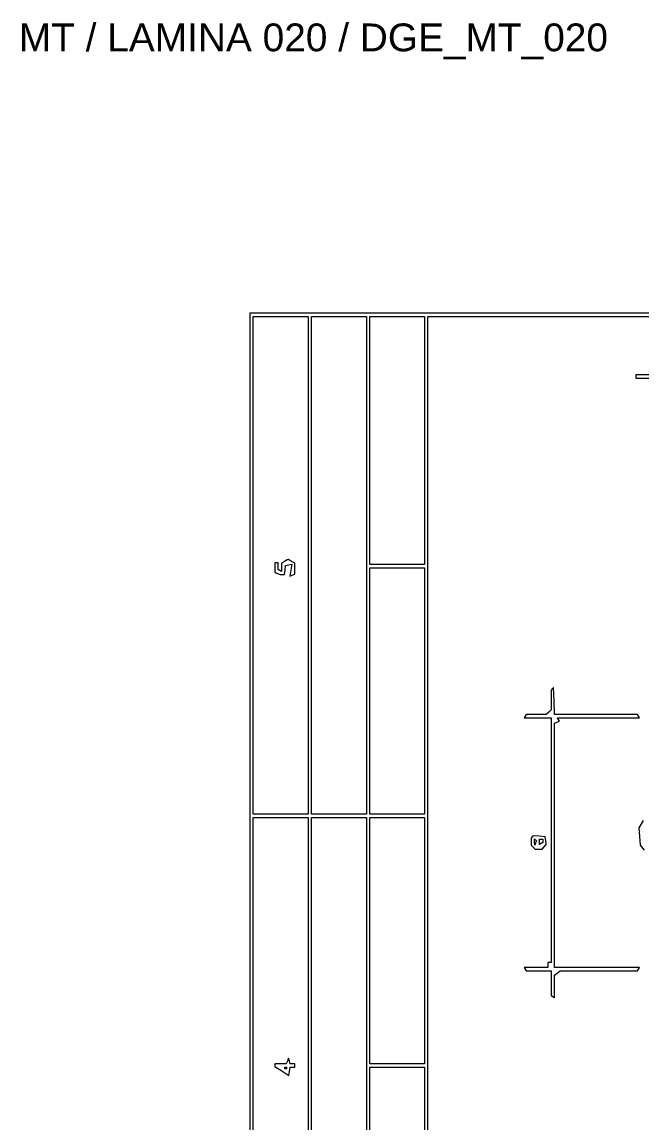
# Paper-space layout 'AN-05-DGE-020' of a CAD drawing. Header units: metres, sheet in millimetres. Extents: x 12 to 193, y 4 to 291.
# Drawn here: x 12.2 to 59, y 208.2 to 291.3 of the extents above; entities that cross this region are included whole.
import ezdxf

# ---------------------------------------------------------------- set-up
doc = ezdxf.new("R2010")
doc.units = ezdxf.units.M
doc.layers.add('DGE_CONTORNOS', color=7, linetype='Continuous', lineweight=0)
doc.layers.add('DGE_DATOS', color=7, linetype='Continuous', lineweight=0)
doc.styles.add('DGE_ARIAL', font='arial.ttf')

# ---------------------------------------------------------------- blocks, each defined once
blk = doc.blocks.new('LP_REF_DGE_MT_020')
at = {"layer": 'DGE_CONTORNOS'}
for points in [[(29.454, 147.095), (29.454, 24.935), (111.022, 24.935), (192.59, 24.935), (192.59, 147.095), (192.59, 269.255), (111.022, 269.255), (29.454, 269.255)], [(33.852, 250.215), (33.852, 231.426), (31.779, 231.426), (29.705, 231.426), (29.705, 250.215), (29.705, 269.004), (31.779, 269.004), (33.852, 269.004)], [(38.251, 250.215), (38.251, 231.426), (36.178, 231.426), (34.104, 231.426), (34.104, 250.215), (34.104, 269.004), (36.178, 269.004), (38.251, 269.004)], [(42.65, 259.641), (42.65, 250.278), (40.577, 250.278), (38.503, 250.278), (38.503, 259.641), (38.503, 269.004), (40.577, 269.004), (42.65, 269.004)], [(192.339, 208.239), (192.339, 147.474), (186.212, 147.442), (180.085, 147.409), (180.051, 144.864), (180.017, 142.319), (111.459, 142.319), (42.902, 142.319), (42.902, 205.661), (42.902, 269.004), (117.62, 269.004), (192.339, 269.004)], [(32.061, 250.519), (31.842, 250.391), (31.842, 250.075), (31.842, 249.76), (31.716, 249.838), (31.59, 249.915), (31.59, 250.159), (31.59, 250.403), (31.464, 250.403), (31.339, 250.403), (31.339, 250.04), (31.339, 249.676), (31.538, 249.6), (31.736, 249.523), (31.906, 249.523), (32.076, 249.523), (32.116, 249.868), (32.156, 250.213), (32.392, 250.257), (32.628, 250.302), (32.544, 249.852), (32.459, 249.402), (32.653, 249.476), (32.847, 249.55), (32.847, 249.972), (32.847, 250.394), (32.604, 250.524), (32.361, 250.655), (32.321, 250.651), (32.281, 250.647)], [(42.65, 240.726), (42.65, 231.426), (40.577, 231.426), (38.503, 231.426), (38.503, 240.726), (38.503, 250.026), (40.577, 250.026), (42.65, 250.026)], [(52.296, 240.905), (52.202, 240.81), (52.202, 240.068), (52.202, 239.325), (52.023, 239.146), (51.843, 238.966), (51.087, 238.966), (50.332, 238.966), (50.254, 238.841), (50.176, 238.715), (51.189, 238.715), (52.202, 238.715), (52.202, 229.478), (52.202, 220.24), (52.076, 220.24), (51.951, 220.24), (51.951, 220.052), (51.951, 219.863), (51.064, 219.863), (50.176, 219.863), (50.254, 219.737), (50.332, 219.612), (51.267, 219.612), (52.202, 219.612), (52.202, 218.677), (52.202, 217.741), (52.328, 217.664), (52.454, 217.586), (52.454, 218.428), (52.454, 219.27), (52.673, 219.437), (52.893, 219.604), (55.808, 219.608), (58.723, 219.612), (58.801, 219.737), (58.878, 219.863), (55.666, 219.863), (52.454, 219.863), (52.454, 229.087), (52.454, 238.311), (52.65, 238.386), (52.847, 238.462), (52.768, 238.588), (52.69, 238.715), (55.784, 238.715), (58.878, 238.715), (58.801, 238.841), (58.723, 238.966), (55.593, 238.966), (52.464, 238.966), (52.427, 239.983), (52.391, 240.999)], [(33.852, 212.448), (33.852, 193.722), (31.779, 193.722), (29.705, 193.722), (29.705, 212.448), (29.705, 231.174), (31.779, 231.174), (33.852, 231.174)], [(38.251, 212.448), (38.251, 193.722), (36.178, 193.722), (34.104, 193.722), (34.104, 212.448), (34.104, 231.174), (36.178, 231.174), (38.251, 231.174)], [(42.65, 221.874), (42.65, 212.574), (40.577, 212.574), (38.503, 212.574), (38.503, 221.874), (38.503, 231.174), (40.577, 231.174), (42.65, 231.174)], [(50.784, 229.714), (50.694, 229.624), (50.694, 229.356), (50.694, 229.088), (50.845, 228.937), (50.996, 228.786), (51.269, 228.786), (51.543, 228.786), (51.694, 228.968), (51.844, 229.15), (51.803, 229.439), (51.762, 229.729), (51.318, 229.766), (50.874, 229.804)], [(51.031, 229.266), (50.965, 229.101), (50.955, 229.341), (50.945, 229.582), (51.021, 229.506), (51.097, 229.43)], [(51.574, 229.422), (51.574, 229.304), (51.448, 229.226), (51.322, 229.149), (51.322, 229.345), (51.322, 229.54), (51.448, 229.54), (51.574, 229.54)], [(32.287, 212.794), (32.192, 212.574), (31.765, 212.574), (31.339, 212.574), (31.34, 212.48), (31.341, 212.385), (31.874, 212.043), (32.407, 211.701), (32.447, 212.012), (32.487, 212.322), (32.667, 212.322), (32.847, 212.322), (32.847, 212.448), (32.847, 212.574), (32.668, 212.574), (32.488, 212.574), (32.436, 212.794), (32.383, 213.014)], [(32.219, 212.26), (32.219, 212.197), (32.156, 212.197), (32.093, 212.197), (32.093, 212.26), (32.093, 212.322), (32.156, 212.322), (32.219, 212.322)], [(42.65, 203.022), (42.65, 193.722), (40.577, 193.722), (38.503, 193.722), (38.503, 203.022), (38.503, 212.322), (40.577, 212.322), (42.65, 212.322)]]:
    blk.add_lwpolyline(points, close=True, dxfattribs=at)
for points in [[(60.623, 264.605), (58.612, 264.605), (58.612, 264.479), (58.612, 264.354), (60.493, 264.354)], [(59.158, 230.964), (58.833, 230.409), (58.888, 229.75), (58.943, 229.091), (59.224, 228.71)]]:
    blk.add_lwpolyline(points, dxfattribs=at)
at = {"layer": 'DGE_DATOS', "style": 'DGE_ARIAL'}
blk.add_text('MT / LAMINA 020 / DGE_MT_020', height=2.1, dxfattribs=at).set_placement((12, 289.039))

psp = doc.layouts.new('AN-05-DGE-020')

# ---------------------------------------------------------------- block references
at = {"layer": 'DGE_DATOS'}
psp.add_blockref('LP_REF_DGE_MT_020', (0, 0), dxfattribs=at)

doc.saveas('drawing.dxf')
